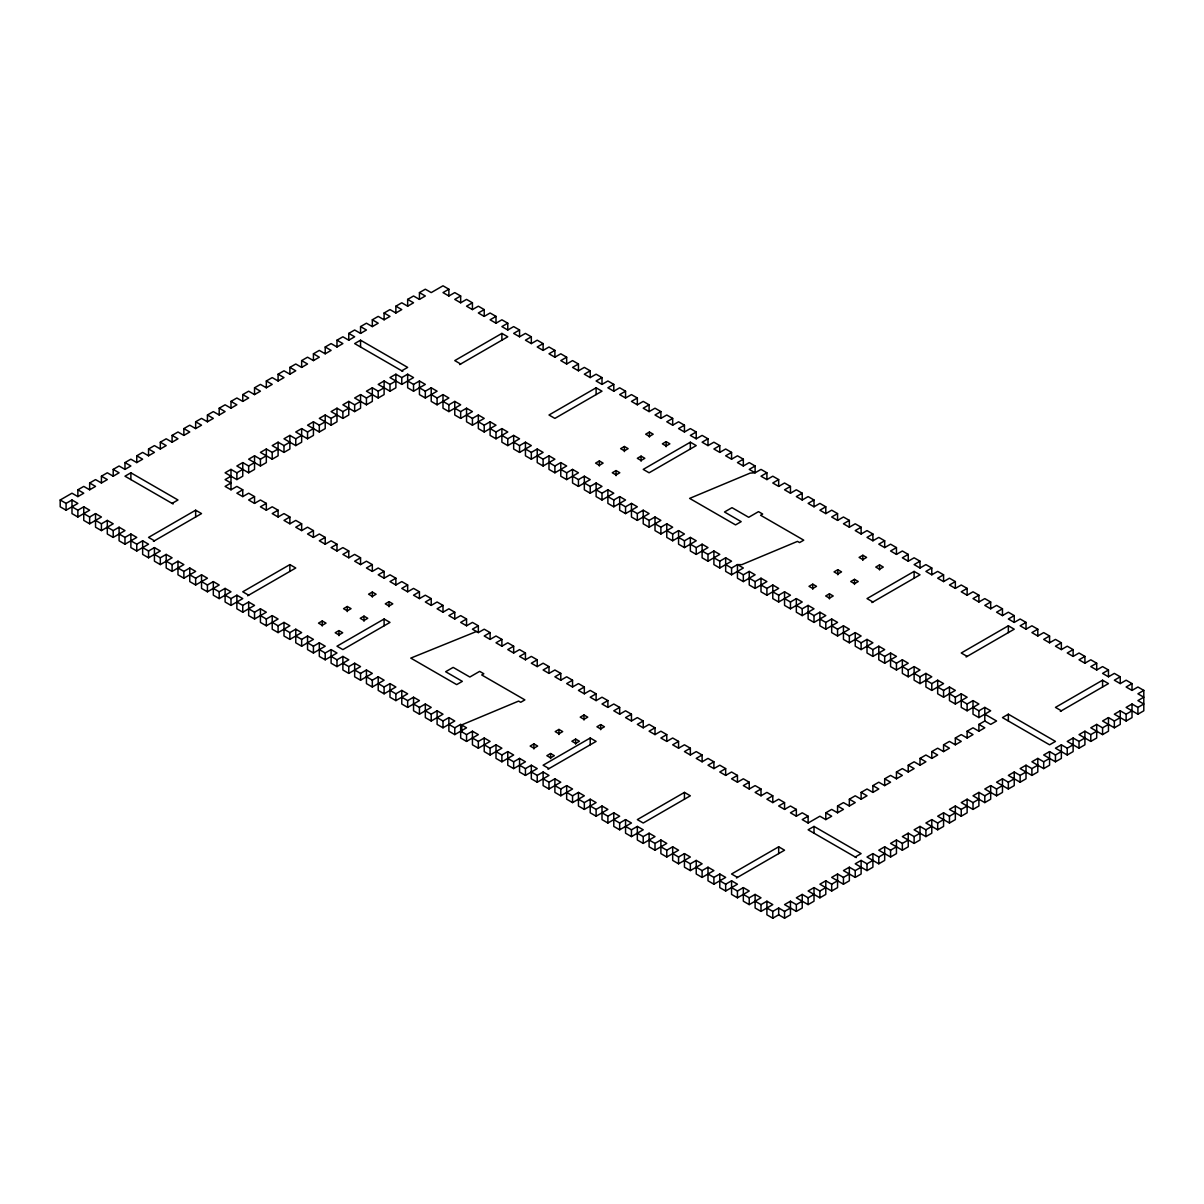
<?xml version="1.0" encoding="UTF-8"?>
<svg xmlns="http://www.w3.org/2000/svg" width="1204" height="1204" viewBox="0 0 1204 1204"><rect width="100%" height="100%" fill="white"/><g stroke="black" fill="none" stroke-linecap="round" stroke-linejoin="round"><path stroke-width="1.5" d="M60.2 499.991L66.085 503.392L71.984 499.991L77.869 503.392L66.085 510.195L60.2 506.794L60.2 499.991L71.984 493.204L77.869 496.605L83.753 493.204L77.869 489.802L77.869 496.605M77.869 489.802L83.753 486.401L89.653 489.802L95.537 486.401L89.653 483L89.653 489.802M89.653 483L95.537 479.598L101.422 483L107.306 479.598L101.422 476.197L101.422 483M101.422 476.197L107.306 472.796L113.206 476.197L119.091 472.796L113.206 469.394L113.206 476.197M113.206 469.394L119.091 465.993L124.975 469.394L130.875 465.993L124.975 462.592L124.975 469.394M124.975 462.592L130.875 459.191L136.759 462.592L142.644 459.191L136.759 455.804L136.759 462.592M136.759 455.804L142.644 452.403L148.543 455.804L154.428 452.403L148.543 449.002L148.543 455.804M148.543 449.002L154.428 445.6L160.313 449.002L166.197 445.6L160.313 442.199L160.313 449.002M160.313 442.199L166.197 438.798L172.097 442.199L177.981 438.798L172.097 435.397L172.097 442.199M172.097 435.397L177.981 431.995L183.866 435.397L189.765 431.995L183.866 428.594L183.866 435.397M183.866 428.594L189.765 425.193L195.65 428.594L201.535 425.193L195.65 421.791L195.65 428.594M195.65 421.791L201.535 418.39L207.434 421.791L213.319 418.39L207.434 415.004L207.434 421.791M207.434 415.004L213.319 411.602L219.203 415.004L225.103 411.602L219.203 408.201L219.203 415.004M219.203 408.201L225.103 404.8L230.987 408.201L236.872 404.8L230.987 401.399L230.987 408.201M230.987 401.399L236.872 397.997L242.756 401.399L248.656 397.997L242.756 394.596L242.756 401.399M242.756 394.596L248.656 391.195L254.541 394.596L260.425 391.195L254.541 387.793L254.541 394.596M254.541 387.793L260.425 384.392L266.325 387.793L272.209 384.392L266.325 380.991L266.325 387.793M266.325 380.991L272.209 377.589L278.094 380.991L283.993 377.589L278.094 374.203L278.094 380.991M278.094 374.203L283.993 370.802L289.878 374.203L295.763 370.802L289.878 367.401L289.878 374.203M289.878 367.401L295.763 363.999L301.647 367.401L307.547 363.999L301.647 360.598L301.647 367.401M301.647 360.598L307.547 357.197L313.431 360.598L319.316 357.197L313.431 353.795L313.431 360.598M313.431 353.795L319.316 350.394L325.215 353.795L331.1 350.394L325.215 346.993L325.215 353.795M325.215 346.993L331.1 343.591L336.985 346.993L342.884 343.591L336.985 340.19L336.985 346.993M336.985 340.19L342.884 336.789L348.769 340.19L354.653 336.789L348.769 333.403L348.769 340.19M348.769 333.403L354.653 330.001L360.553 333.403L366.437 330.001L360.553 326.6L360.553 333.403M360.553 326.6L366.437 323.199L372.322 326.6L378.207 323.199L372.322 319.797L372.322 326.6M372.322 319.797L378.207 316.396L384.106 319.797L389.991 316.396L384.106 312.995L384.106 319.797M384.106 312.995L389.991 309.594L395.875 312.995L401.775 309.594L395.875 306.192L395.875 312.995M395.875 306.192L401.775 302.791L407.659 306.192L413.544 302.791L407.659 299.39L407.659 306.192M407.659 299.39L413.544 295.988L419.443 299.39L425.328 295.988L419.443 292.602L419.443 299.39M419.443 292.602L425.328 289.201L431.213 292.602L442.997 285.799L448.881 289.201L448.881 295.988L454.766 292.602L460.665 295.988L460.665 302.791L466.55 299.39L472.435 302.791L472.435 309.594L478.334 306.192L484.219 309.594L484.219 316.396L490.103 312.995L496.003 316.396L496.003 323.199L501.887 319.797L507.772 323.199L507.772 330.001L513.656 326.6L519.556 330.001L519.556 336.789L525.441 333.403L531.325 336.789L531.325 343.591L537.225 340.19L543.109 343.591L543.109 350.394L548.994 346.993L554.893 350.394L554.893 357.197L560.778 353.795L566.663 357.197L566.663 363.999L572.547 360.598L578.447 363.999L578.447 370.802L584.331 367.401L590.216 370.802L590.216 377.589L596.115 374.203L602 377.589L602 384.392L607.885 380.991L613.784 384.392L613.784 391.195L619.669 387.793L625.553 391.195L625.553 397.997L631.453 394.596L637.337 397.997L637.337 404.8L643.222 401.399L649.106 404.8L649.106 411.602L655.006 408.201L660.891 411.602L660.891 418.39L666.775 415.004L672.675 418.39L672.675 425.193L678.559 421.791L684.444 425.193L684.444 431.995L690.343 428.594L696.228 431.995L696.228 438.798L702.113 435.397L707.997 438.798L707.997 445.6L713.897 442.199L719.781 445.6L719.781 452.403L725.666 449.002L731.565 452.403L731.565 459.191L737.45 455.804L743.335 459.191L743.335 465.993L749.234 462.592L755.119 465.993L755.119 472.796L750.152 473.097L689.636 498.396L735.554 524.899L741.182 521.648L724.492 512.001L732.002 507.667L748.692 517.299L758.505 511.64L762.674 514.048L760.597 515.252L803.745 540.175L799.576 542.583L797.484 541.379L741.814 564.646L737.45 564.601L731.565 568.002L725.666 564.601M172.097 503.392L177.981 499.991L130.875 472.796L124.975 476.197L173.105 503.979M401.775 370.802L407.659 367.401L360.553 340.19L354.653 343.591L402.783 371.389M448.881 289.201L442.997 292.602L448.881 295.988M71.984 506.794L77.869 510.195L83.753 506.794L89.653 510.195L77.869 516.998L71.984 513.596L71.984 499.991M460.665 295.988L454.766 299.39L460.665 302.791M83.753 513.596L89.653 516.998L95.537 513.596L101.422 516.998L89.653 523.8L83.753 520.399L83.753 506.794M472.435 302.791L466.55 306.192L472.435 309.594M95.537 520.399L101.422 523.8L107.306 520.399L113.206 523.8L101.422 530.603L95.537 527.202L95.537 513.596M484.219 309.594L478.334 312.995L484.219 316.396M107.306 527.202L113.206 530.603L119.091 527.202L124.975 530.603L113.206 537.405L107.306 534.004L107.306 520.399M242.756 469.394L236.872 472.796L230.987 469.394L225.103 472.796L236.872 479.598L242.756 476.197L242.756 462.592L236.872 465.993L248.656 472.796L254.541 469.394L254.541 455.804L248.656 459.191L260.425 465.993L266.325 462.592L266.325 449.002L260.425 452.403L272.209 459.191L278.094 455.804L278.094 442.199L272.209 445.6L283.993 452.403L289.878 449.002L289.878 435.397L283.993 438.798L295.763 445.6L301.647 442.199L301.647 428.594L295.763 431.995L307.547 438.798L313.431 435.397L313.431 421.791L307.547 425.193L319.316 431.995L325.215 428.594L325.215 415.004L319.316 418.39L331.1 425.193L336.985 421.791L336.985 408.201L331.1 411.602L342.884 418.39L348.769 415.004L348.769 401.399L342.884 404.8L354.653 411.602L360.553 408.201L360.553 394.596L354.653 397.997L366.437 404.8L372.322 401.399L372.322 387.793L366.437 391.195L378.207 397.997L384.106 394.596L384.106 380.991L378.207 384.392L389.991 391.195L395.875 387.793L395.875 374.203L389.991 377.589L401.775 384.392L413.544 377.589L407.659 374.203L401.775 377.589L395.875 374.203M496.003 316.396L490.103 319.797L496.003 323.199M119.091 534.004L124.975 537.405L130.875 534.004L136.759 537.405L124.975 544.193L119.091 540.792L119.091 527.202M230.987 476.197L225.103 479.598L230.987 483L225.103 486.401L230.987 489.802L236.872 486.401L242.756 489.802L242.756 496.605L248.656 493.204L254.541 496.605L254.541 503.392L260.425 499.991L266.325 503.392L266.325 510.195L272.209 506.794L278.094 510.195L278.094 516.998L283.993 513.596L289.878 516.998L289.878 523.8L295.763 520.399L301.647 523.8L301.647 530.603L307.547 527.202L313.431 530.603L313.431 537.405L319.316 534.004L325.215 537.405L325.215 544.193L331.1 540.792L336.985 544.193L336.985 550.996L342.884 547.594L348.769 550.996L348.769 557.798L354.653 554.397L360.553 557.798L360.553 564.601L366.437 561.199L372.322 564.601L372.322 571.403L378.207 568.002L384.106 571.403L384.106 578.206L389.991 574.805L395.875 578.206L395.875 584.993L401.775 581.592L407.659 584.993L407.659 591.796L413.544 588.395L419.443 591.796L419.443 598.599L425.328 595.197L431.213 598.599L431.213 605.401L437.097 602L442.997 605.401L442.997 612.204L448.881 608.803L454.766 612.204L454.766 619.006L460.665 615.605L466.55 619.006L466.55 625.794L472.435 622.408L478.334 625.794L478.334 632.597L484.219 629.195L490.103 632.597L490.103 639.399L484.219 635.998L490.103 632.597M242.756 462.592L248.656 465.993L254.541 462.592M254.541 455.804L260.425 459.191L266.325 455.804M266.325 449.002L272.209 452.403L278.094 449.002M278.094 442.199L283.993 445.6L289.878 442.199M289.878 435.397L295.763 438.798L301.647 435.397M301.647 428.594L307.547 431.995L313.431 428.594M313.431 421.791L319.316 425.193L325.215 421.791M325.215 415.004L331.1 418.39L336.985 415.004M336.985 408.201L342.884 411.602L348.769 408.201M348.769 401.399L354.653 404.8L360.553 401.399M360.553 394.596L366.437 397.997L372.322 394.596M372.322 387.793L378.207 391.195L384.106 387.793M384.106 380.991L389.991 384.392L395.875 380.991M507.772 323.199L501.887 326.6L507.772 330.001M130.875 540.792L136.759 544.193L142.644 540.792L148.543 544.193L136.759 550.996L130.875 547.594L130.875 534.004M153.405 541.379L201.535 513.596L195.65 510.195L148.543 537.405L154.428 540.792M407.659 380.991L413.544 384.392L419.443 380.991L425.328 384.392L413.544 391.195L407.659 387.793L407.659 374.203M459.642 364.586L507.772 336.789L501.887 333.403L454.766 360.598L460.665 363.999M242.756 489.802L236.872 493.204L242.756 496.605M519.556 330.001L513.656 333.403L519.556 336.789M142.644 547.594L148.543 550.996L154.428 547.594L160.313 550.996L148.543 557.798L142.644 554.397L142.644 540.792M419.443 387.793L425.328 391.195L431.213 387.793L437.097 391.195L425.328 397.997L419.443 394.596L419.443 380.991M254.541 496.605L248.656 499.991L254.541 503.392M531.325 336.789L525.441 340.19L531.325 343.591M154.428 554.397L160.313 557.798L166.197 554.397L172.097 557.798L160.313 564.601L154.428 561.199L154.428 547.594M431.213 394.596L437.097 397.997L442.997 394.596L448.881 397.997L437.097 404.8L431.213 401.399L431.213 387.793M266.325 503.392L260.425 506.794L266.325 510.195M543.109 343.591L537.225 346.993L543.109 350.394M166.197 561.199L172.097 564.601L177.981 561.199L183.866 564.601L172.097 571.403L166.197 568.002L166.197 554.397M442.997 401.399L448.881 404.8L454.766 401.399L460.665 404.8L448.881 411.602L442.997 408.201L442.997 394.596M278.094 510.195L272.209 513.596L278.094 516.998M554.893 350.394L548.994 353.795L554.893 357.197M177.981 568.002L183.866 571.403L189.765 568.002L195.65 571.403L183.866 578.206L177.981 574.805L177.981 561.199M454.766 408.201L460.665 411.602L466.55 408.201L472.435 411.602L460.665 418.39L454.766 415.004L454.766 401.399M289.878 516.998L283.993 520.399L289.878 523.8M566.663 357.197L560.778 360.598L566.663 363.999M189.765 574.805L195.65 578.206L201.535 574.805L207.434 578.206L195.65 584.993L189.765 581.592L189.765 568.002M466.55 415.004L472.435 418.39L478.334 415.004L484.219 418.39L472.435 425.193L466.55 421.791L466.55 408.201M301.647 523.8L295.763 527.202L301.647 530.603M578.447 363.999L572.547 367.401L578.447 370.802M201.535 581.592L207.434 584.993L213.319 581.592L219.203 584.993L207.434 591.796L201.535 588.395L201.535 574.805M478.334 421.791L484.219 425.193L490.103 421.791L496.003 425.193L484.219 431.995L478.334 428.594L478.334 415.004M313.431 530.603L307.547 534.004L313.431 537.405M590.216 370.802L584.331 374.203L590.216 377.589M213.319 588.395L219.203 591.796L225.103 588.395L230.987 591.796L219.203 598.599L213.319 595.197L213.319 581.592M490.103 428.594L496.003 431.995L501.887 428.594L507.772 431.995L496.003 438.798L490.103 435.397L490.103 421.791M325.215 537.405L319.316 540.792L325.215 544.193M602 377.589L596.115 380.991L602 384.392M225.103 595.197L230.987 598.599L236.872 595.197L242.756 598.599L230.987 605.401L225.103 602L225.103 588.395M247.633 595.784L295.763 568.002L289.878 564.601L242.756 591.796L248.656 595.197M501.887 435.397L507.772 438.798L513.656 435.397L519.556 438.798L507.772 445.6L501.887 442.199L501.887 428.594M596.115 387.793L548.994 415.004L554.893 418.39L602 391.195L596.115 387.793L596.115 394.596M336.985 544.193L331.1 547.594L336.985 550.996M613.784 384.392L607.885 387.793L613.784 391.195M236.872 602L242.756 605.401L248.656 602L254.541 605.401L242.756 612.204L236.872 608.803L236.872 595.197M513.656 442.199L519.556 445.6L525.441 442.199L531.325 445.6L519.556 452.403L513.656 449.002L513.656 435.397M348.769 550.996L342.884 554.397L348.769 557.798M625.553 391.195L619.669 394.596L625.553 397.997M248.656 608.803L254.541 612.204L260.425 608.803L266.325 612.204L254.541 619.006L248.656 615.605L248.656 602M525.441 449.002L531.325 452.403L537.225 449.002L543.109 452.403L531.325 459.191L525.441 455.804L525.441 442.199M360.553 557.798L354.653 561.199L360.553 564.601M637.337 397.997L631.453 401.399L637.337 404.8M260.425 615.605L266.325 619.006L272.209 615.605L278.094 619.006L266.325 625.794L260.425 622.408L260.425 608.803M537.225 455.804L543.109 459.191L548.994 455.804L554.893 459.191L543.109 465.993L537.225 462.592L537.225 449.002M372.322 564.601L366.437 568.002L372.322 571.403M649.106 404.8L643.222 408.201L649.106 411.602M272.209 622.408L278.094 625.794L283.993 622.408L289.878 625.794L278.094 632.597L272.209 629.195L272.209 615.605M548.994 462.592L554.893 465.993L560.778 462.592L566.663 465.993L554.893 472.796L548.994 469.394L548.994 455.804M384.106 571.403L378.207 574.805L384.106 578.206M660.891 411.602L655.006 415.004L660.891 418.39M283.993 629.195L289.878 632.597L295.763 629.195L301.647 632.597L289.878 639.399L283.993 635.998L283.993 622.408M560.778 469.394L566.663 472.796L572.547 469.394L578.447 472.796L566.663 479.598L560.778 476.197L560.778 462.592M395.875 578.206L389.991 581.592L395.875 584.993M672.675 418.39L666.775 421.791L672.675 425.193M322.251 620.963L318.503 623.13L322.251 625.297L326.013 623.13L322.251 620.963L322.251 626.05M347.294 606.5L343.546 608.667L347.294 610.834L351.056 608.667L347.294 606.5L347.294 611.602M372.337 592.037L368.575 594.204L372.337 596.386L376.084 594.204L372.337 592.037L372.337 597.139M599.351 460.951L595.589 463.119L599.351 465.286L603.099 463.119L599.351 460.951L599.351 466.053M624.394 446.488L620.632 448.656L624.394 450.823L628.142 448.656L624.394 446.488L624.394 451.59M649.423 432.04L645.675 434.208L649.423 436.375L653.185 434.208L649.423 432.04L649.423 437.127M295.763 635.998L301.647 639.399L307.547 635.998L313.431 639.399L301.647 646.202L295.763 642.801L295.763 629.195M572.547 476.197L578.447 479.598L584.331 476.197L590.216 479.598L578.447 486.401L572.547 483L572.547 469.394M407.659 584.993L401.775 588.395L407.659 591.796M684.444 425.193L678.559 428.594L684.444 431.995M616.042 470.583L612.279 472.751L616.042 474.918L619.804 472.751L616.042 470.583L616.042 475.685M641.085 456.135L637.322 458.303L641.085 460.47L644.832 458.303L641.085 456.135L641.085 461.222M666.128 441.672L662.366 443.84L666.128 446.007L669.875 443.84L666.128 441.672L666.128 446.774M338.941 630.595L335.194 632.762L338.941 634.929L342.704 632.762L338.941 630.595L338.941 635.697M363.984 616.132L360.237 618.299L363.984 620.481L367.747 618.299L363.984 616.132L363.984 621.234M389.027 601.684L385.28 603.851L389.027 606.018L392.79 603.851L389.027 601.684L389.027 606.786M307.547 642.801L313.431 646.202L319.316 642.801L325.215 646.202L313.431 653.004L307.547 649.603L307.547 635.998M584.331 483L590.216 486.401L596.115 483L602 486.401L590.216 493.204L584.331 489.802L584.331 476.197M419.443 591.796L413.544 595.197L419.443 598.599M696.228 431.995L690.343 435.397L696.228 438.798M319.316 649.603L325.215 653.004L331.1 649.603L336.985 653.004L325.215 659.807L319.316 656.406L319.316 642.801M384.106 619.006L336.985 646.202L342.884 649.603L389.991 622.408L384.106 619.006L384.106 625.794M596.115 489.802L602 493.204L607.885 489.802L613.784 493.204L602 499.991L596.115 496.605L596.115 483M690.343 442.199L643.222 469.394L649.106 472.796L696.228 445.6L690.343 442.199L690.343 449.002M431.213 598.599L425.328 602L431.213 605.401M707.997 438.798L702.113 442.199L707.997 445.6M331.1 656.406L336.985 659.807L342.884 656.406L348.769 659.807L336.985 666.595L331.1 663.208L331.1 649.603M607.885 496.605L613.784 499.991L619.669 496.605L625.553 499.991L613.784 506.794L607.885 503.392L607.885 489.802M442.997 605.401L437.097 608.803L442.997 612.204M719.781 445.6L713.897 449.002L719.781 452.403M342.884 663.208L348.769 666.595L354.653 663.208L360.553 666.595L348.769 673.397L342.884 669.996L342.884 656.406M619.669 503.392L625.553 506.794L631.453 503.392L637.337 506.794L625.553 513.596L619.669 510.195L619.669 496.605M454.766 612.204L448.881 615.605L454.766 619.006M731.565 452.403L725.666 455.804L731.565 459.191M354.653 669.996L360.553 673.397L366.437 669.996L372.322 673.397L360.553 680.2L354.653 676.798L354.653 663.208M631.453 510.195L637.337 513.596L643.222 510.195L649.106 513.596L637.337 520.399L631.453 516.998L631.453 503.392M466.55 619.006L460.665 622.408L466.55 625.794M743.335 459.191L737.45 462.592L743.335 465.993M366.437 676.798L372.322 680.2L378.207 676.798L384.106 680.2L372.322 687.002L366.437 683.601L366.437 669.996M643.222 516.998L649.106 520.399L655.006 516.998L660.891 520.399L649.106 527.202L643.222 523.8L643.222 510.195M478.334 625.794L472.435 629.195L478.334 632.597M755.119 465.993L749.234 469.394L755.119 472.796L761.003 469.394L766.903 472.796L766.903 479.598L761.003 476.197L766.903 472.796M378.207 683.601L384.106 687.002L389.991 683.601L395.875 687.002L384.106 693.805L378.207 690.404L378.207 676.798M655.006 523.8L660.891 527.202L666.775 523.8L672.675 527.202L660.891 534.004L655.006 530.603L655.006 516.998M389.991 690.404L395.875 693.805L401.775 690.404L407.659 693.805L395.875 700.608L389.991 697.206L389.991 683.601M490.103 639.399L496.003 635.998L501.887 639.399L501.887 646.202L496.003 642.801L501.887 639.399M666.775 530.603L672.675 534.004L678.559 530.603L684.444 534.004L672.675 540.792L666.775 537.405L666.775 523.8M766.903 479.598L772.787 476.197L778.672 479.598L778.672 486.401L772.787 483L778.672 479.598M401.775 697.206L407.659 700.608L413.544 697.206L419.443 700.608L407.659 707.395L401.775 704.009L401.775 690.404M501.887 646.202L507.772 642.801L513.656 646.202L513.656 653.004L507.772 649.603L513.656 646.202M678.559 537.405L684.444 540.792L690.343 537.405L696.228 540.792L684.444 547.594L678.559 544.193L678.559 530.603M778.672 486.401L784.556 483L790.456 486.401L790.456 493.204L784.556 489.802L790.456 486.401M413.544 704.009L419.443 707.395L425.328 704.009L431.213 707.395L419.443 714.198L413.544 710.796L413.544 697.206M513.656 653.004L519.556 649.603L525.441 653.004L525.441 659.807L519.556 656.406L525.441 653.004M690.343 544.193L696.228 547.594L702.113 544.193L707.997 547.594L696.228 554.397L690.343 550.996L690.343 537.405M790.456 493.204L796.341 489.802L802.225 493.204L802.225 499.991L796.341 496.605L802.225 493.204M425.328 710.796L431.213 714.198L437.097 710.796L442.997 714.198L431.213 721L425.328 717.599L425.328 704.009M525.441 659.807L531.325 656.406L537.225 659.807L537.225 666.595L531.325 663.208L537.225 659.807M702.113 550.996L707.997 554.397L713.897 550.996L719.781 554.397L707.997 561.199L702.113 557.798L702.113 544.193M802.225 499.991L808.125 496.605L814.009 499.991L814.009 506.794L808.125 503.392L814.009 499.991M437.097 717.599L442.997 721L448.881 717.599L454.766 721L442.997 727.803L437.097 724.402L437.097 710.796M537.225 666.595L543.109 663.208L548.994 666.595L548.994 673.397L543.109 669.996L548.994 666.595M713.897 557.798L719.781 561.199L725.666 557.798L731.565 561.199L719.781 568.002L713.897 564.601L713.897 550.996M814.009 506.794L819.894 503.392L825.793 506.794L825.793 513.596L819.894 510.195L825.793 506.794M448.881 724.402L454.766 727.803L460.665 724.402L466.55 727.803L454.766 734.606L448.881 731.204L448.881 717.599M548.994 673.397L554.893 669.996L560.778 673.397L560.778 680.2L554.893 676.798L560.778 673.397M825.793 513.596L831.678 510.195L837.563 513.596L837.563 520.399L831.678 516.998L837.563 513.596M725.666 557.798L725.666 571.403L731.565 574.805L743.335 568.002L737.45 564.601L737.45 578.206L743.335 581.592L755.119 574.805L749.234 571.403L743.335 574.805L737.45 571.403M460.665 731.204L466.55 734.606L472.435 731.204L478.334 734.606L466.55 741.408L460.665 738.007L460.665 724.402M560.778 680.2L566.663 676.798L572.547 680.2L572.547 687.002L566.663 683.601L572.547 680.2M837.563 520.399L843.447 516.998L849.347 520.399L849.347 527.202L843.447 523.8L849.347 520.399M472.435 738.007L478.334 741.408L484.219 738.007L490.103 741.408L478.334 748.196L472.435 744.809L472.435 731.204M572.547 687.002L578.447 683.601L584.331 687.002L584.331 693.805L578.447 690.404L584.331 687.002M749.234 578.206L755.119 581.592L761.003 578.206L766.903 581.592L755.119 588.395L749.234 584.993L749.234 571.403M849.347 527.202L855.231 523.8L861.116 527.202L861.116 534.004L855.231 530.603L861.116 527.202M484.219 744.809L490.103 748.196L496.003 744.809L501.887 748.196L490.103 754.998L484.219 751.597L484.219 738.007M584.331 693.805L590.216 690.404L596.115 693.805L596.115 700.608L590.216 697.206L596.115 693.805M761.003 584.993L766.903 588.395L772.787 584.993L778.672 588.395L766.903 595.197L761.003 591.796L761.003 578.206M861.116 534.004L867.015 530.603L872.9 534.004L872.9 540.792L867.015 537.405L872.9 534.004M496.003 751.597L501.887 754.998L507.772 751.597L513.656 754.998L501.887 761.801L496.003 758.4L496.003 744.809M596.115 700.608L602 697.206L607.885 700.608L607.885 707.395L602 704.009L607.885 700.608M772.787 591.796L778.672 595.197L784.556 591.796L790.456 595.197L778.672 602L772.787 598.599L772.787 584.993M872.9 540.792L878.785 537.405L884.684 540.792L884.684 547.594L878.785 544.193L884.684 540.792M533.899 743.891L530.151 746.059L533.899 748.226L537.661 746.059L533.899 743.891L533.899 748.993M558.942 729.428L555.194 731.596L558.942 733.763L562.704 731.596L558.942 729.428L558.942 734.53M583.985 714.98L580.223 717.148L583.985 719.315L587.748 717.148L583.985 714.98L583.985 720.067M812.76 584.166L808.998 586.333L812.76 588.5L816.508 586.333L812.76 584.166L812.76 589.268M837.803 569.718L834.041 571.885L837.803 574.052L841.551 571.885L837.803 569.718L837.803 574.82M862.832 555.255L859.084 557.422L862.832 559.589L866.594 557.422L862.832 555.255L862.832 560.357M507.772 758.4L513.656 761.801L519.556 758.4L525.441 761.801L513.656 768.603L507.772 765.202L507.772 751.597M607.885 707.395L613.784 704.009L619.669 707.395L619.669 714.198L613.784 710.796L619.669 707.395M784.556 598.599L790.456 602L796.341 598.599L802.225 602L790.456 608.803L784.556 605.401L784.556 591.796M884.684 547.594L890.569 544.193L896.453 547.594L896.453 554.397L890.569 550.996L896.453 547.594M550.604 753.523L546.842 755.691L550.604 757.858L554.352 755.691L550.604 753.523L550.604 758.625M575.632 739.075L571.885 741.243L575.632 743.41L579.395 741.243L575.632 739.075L575.632 744.162M600.676 724.612L596.928 726.78L600.676 728.947L604.438 726.78L600.676 724.612L600.676 729.714M519.556 765.202L525.441 768.603L531.325 765.202L537.225 768.603L525.441 775.406L519.556 772.005L519.556 758.4M619.669 714.198L625.553 710.796L631.453 714.198L631.453 721L625.553 717.599L631.453 714.198M796.341 605.401L802.225 608.803L808.125 605.401L814.009 608.803L802.225 615.605L796.341 612.204L796.341 598.599M896.453 554.397L902.353 550.996L908.237 554.397L908.237 561.199L902.353 557.798L908.237 554.397M829.451 593.813L825.688 595.98L829.451 598.147L833.213 595.98L829.451 593.813L829.451 598.9M854.494 579.35L850.731 581.517L854.494 583.684L858.241 581.517L854.494 579.35L854.494 584.452M879.537 564.887L875.775 567.069L879.537 569.236L883.284 567.069L879.537 564.887L879.537 569.989M547.986 769.19L596.115 741.408L590.216 738.007L543.109 765.202L548.994 768.603M531.325 772.005L537.225 775.406L543.109 772.005L548.994 775.406L537.225 782.209L531.325 778.807L531.325 765.202M631.453 721L637.337 717.599L643.222 721L643.222 727.803L637.337 724.402L643.222 721M808.125 612.204L814.009 615.605L819.894 612.204L825.793 615.605L814.009 622.408L808.125 619.006L808.125 605.401M908.237 561.199L914.122 557.798L920.006 561.199L920.006 568.002L914.122 564.601L920.006 561.199M543.109 778.807L548.994 782.209L554.893 778.807L560.778 782.209L548.994 788.996L543.109 785.61L543.109 772.005M643.222 727.803L649.106 724.402L655.006 727.803L655.006 734.606L649.106 731.204L655.006 727.803M819.894 619.006L825.793 622.408L831.678 619.006L837.563 622.408L825.793 629.195L819.894 625.794L819.894 612.204M871.892 602.587L920.006 574.805L914.122 571.403L867.015 598.599L872.9 602M920.006 568.002L925.906 564.601L931.791 568.002L931.791 574.805L925.906 571.403L931.791 568.002M554.893 785.61L560.778 788.996L566.663 785.61L572.547 788.996L560.778 795.799L554.893 792.398L554.893 778.807M655.006 734.606L660.891 731.204L666.775 734.606L666.775 741.408L660.891 738.007L666.775 734.606M831.678 625.794L837.563 629.195L843.447 625.794L849.347 629.195L837.563 635.998L831.678 632.597L831.678 619.006M931.791 574.805L937.675 571.403L943.575 574.805L943.575 581.592L937.675 578.206L943.575 574.805M566.663 792.398L572.547 795.799L578.447 792.398L584.331 795.799L572.547 802.601L566.663 799.2L566.663 785.61M666.775 741.408L672.675 738.007L678.559 741.408L678.559 748.196L672.675 744.809L678.559 741.408M843.447 632.597L849.347 635.998L855.231 632.597L861.116 635.998L849.347 642.801L843.447 639.399L843.447 625.794M943.575 581.592L949.459 578.206L955.344 581.592L955.344 588.395L949.459 584.993L955.344 581.592M578.447 799.2L584.331 802.601L590.216 799.2L596.115 802.601L584.331 809.404L578.447 806.003L578.447 792.398M678.559 748.196L684.444 744.809L690.343 748.196L690.343 754.998L684.444 751.597L690.343 748.196M855.231 639.399L861.116 642.801L867.015 639.399L872.9 642.801L861.116 649.603L855.231 646.202L855.231 632.597M955.344 588.395L961.244 584.993L967.128 588.395L967.128 595.197L961.244 591.796L967.128 588.395M590.216 806.003L596.115 809.404L602 806.003L607.885 809.404L596.115 816.207L590.216 812.805L590.216 799.2M690.343 754.998L696.228 751.597L702.113 754.998L702.113 761.801L696.228 758.4L702.113 754.998M867.015 646.202L872.9 649.603L878.785 646.202L884.684 649.603L872.9 656.406L867.015 653.004L867.015 639.399M967.128 595.197L973.013 591.796L978.897 595.197L978.897 602L973.013 598.599L978.897 595.197M602 812.805L607.885 816.207L613.784 812.805L619.669 816.207L607.885 823.009L602 819.608L602 806.003M702.113 761.801L707.997 758.4L713.897 761.801L713.897 768.603L707.997 765.202L713.897 761.801M878.785 653.004L884.684 656.406L890.569 653.004L896.453 656.406L884.684 663.208L878.785 659.807L878.785 646.202M978.897 602L984.797 598.599L990.681 602L990.681 608.803L984.797 605.401L990.681 602M613.784 819.608L619.669 823.009L625.553 819.608L631.453 823.009L619.669 829.797L613.784 826.411L613.784 812.805M713.897 768.603L719.781 765.202L725.666 768.603L725.666 775.406L719.781 772.005L725.666 768.603M890.569 659.807L896.453 663.208L902.353 659.807L908.237 663.208L896.453 669.996L890.569 666.595L890.569 653.004M990.681 608.803L996.566 605.401L1002.465 608.803L1002.465 615.605L996.566 612.204L1002.465 608.803M684.444 792.398L637.337 819.608L643.222 823.009L690.343 795.799L684.444 792.398L684.444 799.2M625.553 826.411L631.453 829.797L637.337 826.411L643.222 829.797L631.453 836.599L625.553 833.198L625.553 819.608M725.666 775.406L731.565 772.005L737.45 775.406L737.45 782.209L731.565 778.807L737.45 775.406M902.353 666.595L908.237 669.996L914.122 666.595L920.006 669.996L908.237 676.798L902.353 673.397L902.353 659.807M1002.465 615.605L1008.35 612.204L1014.235 615.605L1014.235 622.408L1008.35 619.006L1014.235 615.605M637.337 833.198L643.222 836.599L649.106 833.198L655.006 836.599L643.222 843.402L637.337 840.001L637.337 826.411M737.45 782.209L743.335 778.807L749.234 782.209L749.234 788.996L743.335 785.61L749.234 782.209M914.122 673.397L920.006 676.798L925.906 673.397L931.791 676.798L920.006 683.601L914.122 680.2L914.122 666.595M966.105 656.993L1014.235 629.195L1008.35 625.794L961.244 653.004L967.128 656.406M1014.235 622.408L1020.134 619.006L1026.019 622.408L1026.019 629.195L1020.134 625.794L1026.019 622.408M649.106 840.001L655.006 843.402L660.891 840.001L666.775 843.402L655.006 850.205L649.106 846.803L649.106 833.198M749.234 788.996L755.119 785.61L761.003 788.996L761.003 795.799L755.119 792.398L761.003 788.996M925.906 680.2L931.791 683.601L937.675 680.2L943.575 683.601L931.791 690.404L925.906 687.002L925.906 673.397M1026.019 629.195L1031.903 625.794L1037.803 629.195L1037.803 635.998L1031.903 632.597L1037.803 629.195M660.891 846.803L666.775 850.205L672.675 846.803L678.559 850.205L666.775 857.007L660.891 853.606L660.891 840.001M761.003 795.799L766.903 792.398L772.787 795.799L772.787 802.601L766.903 799.2L772.787 795.799M937.675 687.002L943.575 690.404L949.459 687.002L955.344 690.404L943.575 697.206L937.675 693.805L937.675 680.2M1037.803 635.998L1043.687 632.597L1049.572 635.998L1049.572 642.801L1043.687 639.399L1049.572 635.998M672.675 853.606L678.559 857.007L684.444 853.606L690.343 857.007L678.559 863.81L672.675 860.409L672.675 846.803M772.787 802.601L778.672 799.2L784.556 802.601L784.556 809.404L778.672 806.003L784.556 802.601M949.459 693.805L955.344 697.206L961.244 693.805L967.128 697.206L955.344 704.009L949.459 700.608L949.459 687.002M1049.572 642.801L1055.456 639.399L1061.356 642.801L1061.356 649.603L1055.456 646.202L1061.356 642.801M684.444 860.409L690.343 863.81L696.228 860.409L702.113 863.81L690.343 870.597L684.444 867.211L684.444 853.606M784.556 809.404L790.456 806.003L796.341 809.404L796.341 816.207L790.456 812.805L796.341 809.404M961.244 700.608L967.128 704.009L973.013 700.608L978.897 704.009L967.128 710.796L961.244 707.395L961.244 693.805M1061.356 649.603L1067.241 646.202L1073.125 649.603L1073.125 656.406L1067.241 653.004L1073.125 649.603M696.228 867.211L702.113 870.597L707.997 867.211L713.897 870.597L702.113 877.4L696.228 873.999L696.228 860.409M796.341 816.207L802.225 812.805L808.125 816.207L808.125 823.009L819.894 816.207L825.793 819.608L831.678 816.207L825.793 812.805L825.793 819.608M973.013 707.395L978.897 710.796L984.797 707.395L990.681 710.796L978.897 717.599L973.013 714.198L973.013 700.608M1073.125 656.406L1079.025 653.004L1084.909 656.406L1084.909 663.208L1079.025 659.807L1084.909 656.406M808.125 816.207L802.225 819.608L808.125 823.009M707.997 873.999L713.897 877.4L719.781 873.999L725.666 877.4L713.897 884.203L707.997 880.801L707.997 867.211M825.793 812.805L831.678 809.404L837.563 812.805L843.447 809.404L837.563 806.003L837.563 812.805M837.563 806.003L843.447 802.601L849.347 806.003L855.231 802.601L849.347 799.2L849.347 806.003M849.347 799.2L855.231 795.799L861.116 799.2L867.015 795.799L861.116 792.398L861.116 799.2M861.116 792.398L867.015 788.996L872.9 792.398L878.785 788.996L872.9 785.61L872.9 792.398M872.9 785.61L878.785 782.209L884.684 785.61L890.569 782.209L884.684 778.807L884.684 785.61M884.684 778.807L890.569 775.406L896.453 778.807L902.353 775.406L896.453 772.005L896.453 778.807M896.453 772.005L902.353 768.603L908.237 772.005L914.122 768.603L908.237 765.202L908.237 772.005M908.237 765.202L914.122 761.801L920.006 765.202L925.906 761.801L920.006 758.4L920.006 765.202M920.006 758.4L925.906 754.998L931.791 758.4L937.675 754.998L931.791 751.597L931.791 758.4M931.791 751.597L937.675 748.196L943.575 751.597L949.459 748.196L943.575 744.809L943.575 751.597M943.575 744.809L949.459 741.408L955.344 744.809L961.244 741.408L955.344 738.007L955.344 744.809M955.344 738.007L961.244 734.606L967.128 738.007L973.013 734.606L967.128 731.204L967.128 738.007M967.128 731.204L973.013 727.803L978.897 731.204L984.797 727.803L978.897 724.402L978.897 731.204M978.897 724.402L984.797 721L990.681 724.402L996.566 721L984.797 714.198M1084.909 663.208L1090.794 659.807L1096.694 663.208L1096.694 669.996L1090.794 666.595L1096.694 663.208M736.442 877.987L784.556 850.205L778.672 846.803L731.565 873.999L737.45 877.4M855.231 857.007L861.116 853.606L814.009 826.411L808.125 829.797L856.255 857.594M1008.35 714.198L1002.465 717.599L1049.572 744.809L1055.456 741.408L1008.35 714.198L1008.35 721M719.781 880.801L725.666 884.203L731.565 880.801L737.45 884.203L725.666 891.005L719.781 887.604L719.781 873.999M1096.694 669.996L1102.578 666.595L1108.463 669.996L1108.463 676.798L1102.578 673.397L1108.463 669.996M731.565 887.604L737.45 891.005L743.335 887.604L749.234 891.005L737.45 897.808L731.565 894.406L731.565 880.801M1060.333 711.383L1108.463 683.601L1102.578 680.2L1055.456 707.395L1061.356 710.796M1108.463 676.798L1114.347 673.397L1120.247 676.798L1120.247 683.601L1114.347 680.2L1120.247 676.798M743.335 894.406L749.234 897.808L755.119 894.406L761.003 897.808L749.234 904.61L743.335 901.209L743.335 887.604M1120.247 683.601L1126.131 680.2L1132.016 683.601L1132.016 690.404L1126.131 687.002L1132.016 683.601M755.119 901.209L761.003 904.61L766.903 901.209L772.787 904.61L761.003 911.398L755.119 908.012L755.119 894.406M1132.016 690.404L1137.915 687.002L1143.8 690.404L1143.8 710.796L1137.915 714.198L1126.131 707.395L1132.016 704.009L1137.915 707.395L1143.8 704.009L1137.915 700.608L1143.8 697.206L1137.915 693.805L1143.8 690.404M766.903 908.012L772.787 911.398L778.672 908.012L784.556 911.398L790.456 908.012M802.225 901.209L796.341 904.61L790.456 901.209L784.556 904.61L796.341 911.398L802.225 908.012L802.225 894.406L808.125 897.808L814.009 894.406M802.225 894.406L796.341 897.808L808.125 904.61L814.009 901.209L814.009 887.604L819.894 891.005L825.793 887.604M814.009 887.604L808.125 891.005L819.894 897.808L825.793 894.406L825.793 880.801L831.678 884.203L837.563 880.801M825.793 880.801L819.894 884.203L831.678 891.005L837.563 887.604L837.563 873.999L843.447 877.4L849.347 873.999M837.563 873.999L831.678 877.4L843.447 884.203L849.347 880.801L849.347 867.211L855.231 870.597L861.116 867.211M849.347 867.211L843.447 870.597L855.231 877.4L861.116 873.999L861.116 860.409L867.015 863.81L872.9 860.409M861.116 860.409L855.231 863.81L867.015 870.597L872.9 867.211L872.9 853.606L878.785 857.007L884.684 853.606M872.9 853.606L867.015 857.007L878.785 863.81L884.684 860.409L884.684 846.803L890.569 850.205L896.453 846.803M884.684 846.803L878.785 850.205L890.569 857.007L896.453 853.606L896.453 840.001L902.353 843.402L908.237 840.001M896.453 840.001L890.569 843.402L902.353 850.205L908.237 846.803L908.237 833.198L914.122 836.599L920.006 833.198M908.237 833.198L902.353 836.599L914.122 843.402L920.006 840.001L920.006 826.411L925.906 829.797L931.791 826.411M920.006 826.411L914.122 829.797L925.906 836.599L931.791 833.198L931.791 819.608L937.675 823.009L943.575 819.608M931.791 819.608L925.906 823.009L937.675 829.797L943.575 826.411L943.575 812.805L949.459 816.207L955.344 812.805M943.575 812.805L937.675 816.207L949.459 823.009L955.344 819.608L955.344 806.003L961.244 809.404L967.128 806.003M955.344 806.003L949.459 809.404L961.244 816.207L967.128 812.805L967.128 799.2L973.013 802.601L978.897 799.2M967.128 799.2L961.244 802.601L973.013 809.404L978.897 806.003L978.897 792.398L984.797 795.799L990.681 792.398M978.897 792.398L973.013 795.799L984.797 802.601L990.681 799.2L990.681 785.61L996.566 788.996L1002.465 785.61M990.681 785.61L984.797 788.996L996.566 795.799L1002.465 792.398L1002.465 778.807L1008.35 782.209L1014.235 778.807M1002.465 778.807L996.566 782.209L1008.35 788.996L1014.235 785.61L1014.235 772.005L1020.134 775.406L1026.019 772.005M1014.235 772.005L1008.35 775.406L1020.134 782.209L1026.019 778.807L1026.019 765.202L1031.903 768.603L1037.803 765.202M1026.019 765.202L1020.134 768.603L1031.903 775.406L1037.803 772.005L1037.803 758.4L1043.687 761.801L1049.572 758.4M1037.803 758.4L1031.903 761.801L1043.687 768.603L1049.572 765.202L1049.572 751.597L1055.456 754.998L1061.356 751.597M1049.572 751.597L1043.687 754.998L1055.456 761.801L1061.356 758.4L1061.356 744.809L1067.241 748.196L1073.125 744.809M1061.356 744.809L1055.456 748.196L1067.241 754.998L1073.125 751.597L1073.125 738.007L1079.025 741.408L1084.909 738.007M1073.125 738.007L1067.241 741.408L1079.025 748.196L1084.909 744.809L1084.909 731.204L1090.794 734.606L1096.694 731.204M1084.909 731.204L1079.025 734.606L1090.794 741.408L1096.694 738.007L1096.694 724.402L1102.578 727.803L1108.463 724.402M1096.694 724.402L1090.794 727.803L1102.578 734.606L1108.463 731.204L1108.463 717.599L1114.347 721L1120.247 717.599M1108.463 717.599L1102.578 721L1114.347 727.803L1120.247 724.402L1120.247 710.796L1126.131 714.198L1132.016 710.796M1120.247 710.796L1114.347 714.198L1126.131 721L1132.016 717.599L1132.016 704.009M766.903 901.209L766.903 914.799L772.787 918.2L778.672 914.799L784.556 918.2L790.456 914.799L790.456 901.209M476.438 631.513L410.79 658.106L456.692 684.609L462.336 681.359L445.63 671.727L453.156 667.392L469.846 677.024L479.643 671.365L483.827 673.773L481.735 674.977L524.884 699.885L520.715 702.293L518.623 701.089L462.953 724.372L461.779 725.049L461.779 731.851M1137.915 707.395L1137.915 714.198M1126.131 714.198L1126.131 721M1114.347 721L1114.347 727.803M1102.578 680.2L1102.578 687.002M1102.578 727.803L1102.578 734.606M1090.794 734.606L1090.794 741.408M1079.025 741.408L1079.025 748.196M1067.241 748.196L1067.241 754.998M1055.456 754.998L1055.456 761.801M1043.687 761.801L1043.687 768.603M1031.903 768.603L1031.903 775.406M1020.134 775.406L1020.134 782.209M1008.35 625.794L1008.35 632.597M1008.35 782.209L1008.35 788.996M996.566 788.996L996.566 795.799M984.797 707.395L984.797 721M984.797 795.799L984.797 802.601M978.897 710.796L978.897 717.599M973.013 802.601L973.013 809.404M967.128 704.009L967.128 710.796M961.244 809.404L961.244 816.207M955.344 697.206L955.344 704.009M949.459 816.207L949.459 823.009M943.575 690.404L943.575 697.206M937.675 823.009L937.675 829.797M931.791 683.601L931.791 690.404M925.906 829.797L925.906 836.599M920.006 676.798L920.006 683.601M914.122 571.403L914.122 578.206M914.122 836.599L914.122 843.402M908.237 669.996L908.237 676.798M902.353 843.402L902.353 850.205M896.453 663.208L896.453 669.996M890.569 850.205L890.569 857.007M884.684 656.406L884.684 663.208M878.785 857.007L878.785 863.81M872.9 649.603L872.9 656.406M867.015 863.81L867.015 870.597M861.116 642.801L861.116 649.603M855.231 870.597L855.231 877.4M849.347 635.998L849.347 642.801M843.447 877.4L843.447 884.203M837.563 629.195L837.563 635.998M831.678 884.203L831.678 891.005M825.793 622.408L825.793 629.195M819.894 891.005L819.894 897.808M814.009 615.605L814.009 622.408M814.009 826.411L814.009 833.198M808.125 897.808L808.125 904.61M802.225 608.803L802.225 615.605M796.341 904.61L796.341 911.398M790.456 602L790.456 608.803M784.556 911.398L784.556 918.2M778.672 595.197L778.672 602M778.672 846.803L778.672 853.606M778.672 908.012L778.672 914.799M772.787 911.398L772.787 918.2M766.903 588.395L766.903 595.197M761.003 904.61L761.003 911.398M755.119 581.592L755.119 588.395M749.234 897.808L749.234 904.61M743.335 574.805L743.335 581.592M737.45 891.005L737.45 897.808M731.565 568.002L731.565 574.805M725.666 884.203L725.666 891.005M719.781 561.199L719.781 568.002M713.897 877.4L713.897 884.203M707.997 554.397L707.997 561.199M702.113 870.597L702.113 877.4M696.228 547.594L696.228 554.397M690.343 863.81L690.343 870.597M684.444 540.792L684.444 547.594M678.559 857.007L678.559 863.81M672.675 534.004L672.675 540.792M666.775 850.205L666.775 857.007M660.891 527.202L660.891 534.004M655.006 843.402L655.006 850.205M649.106 520.399L649.106 527.202M643.222 836.599L643.222 843.402M637.337 513.596L637.337 520.399M631.453 829.797L631.453 836.599M625.553 506.794L625.553 513.596M619.669 823.009L619.669 829.797M613.784 499.991L613.784 506.794M607.885 816.207L607.885 823.009M602 493.204L602 499.991M596.115 809.404L596.115 816.207M590.216 486.401L590.216 493.204M590.216 738.007L590.216 744.809M584.331 802.601L584.331 809.404M578.447 479.598L578.447 486.401M572.547 795.799L572.547 802.601M566.663 472.796L566.663 479.598M560.778 788.996L560.778 795.799M554.893 465.993L554.893 472.796M548.994 782.209L548.994 788.996M543.109 459.191L543.109 465.993M537.225 775.406L537.225 782.209M531.325 452.403L531.325 459.191M525.441 768.603L525.441 775.406M519.556 445.6L519.556 452.403M513.656 761.801L513.656 768.603M507.772 438.798L507.772 445.6M501.887 333.403L501.887 340.19M501.887 754.998L501.887 761.801M496.003 431.995L496.003 438.798M490.103 748.196L490.103 754.998M484.219 425.193L484.219 431.995M478.334 741.408L478.334 748.196M472.435 418.39L472.435 425.193M466.55 734.606L466.55 741.408M460.665 411.602L460.665 418.39M454.766 727.803L454.766 734.606M448.881 404.8L448.881 411.602M442.997 721L442.997 727.803M437.097 397.997L437.097 404.8M431.213 714.198L431.213 721M425.328 391.195L425.328 397.997M419.443 707.395L419.443 714.198M413.544 384.392L413.544 391.195M407.659 700.608L407.659 707.395M401.775 377.589L401.775 384.392M395.875 693.805L395.875 700.608M389.991 384.392L389.991 391.195M384.106 687.002L384.106 693.805M378.207 391.195L378.207 397.997M372.322 680.2L372.322 687.002M366.437 397.997L366.437 404.8M360.553 340.19L360.553 346.993M360.553 673.397L360.553 680.2M354.653 404.8L354.653 411.602M348.769 666.595L348.769 673.397M342.884 411.602L342.884 418.39M336.985 659.807L336.985 666.595M331.1 418.39L331.1 425.193M325.215 653.004L325.215 659.807M319.316 425.193L319.316 431.995M313.431 646.202L313.431 653.004M307.547 431.995L307.547 438.798M301.647 639.399L301.647 646.202M295.763 438.798L295.763 445.6M289.878 564.601L289.878 571.403M289.878 632.597L289.878 639.399M283.993 445.6L283.993 452.403M278.094 625.794L278.094 632.597M272.209 452.403L272.209 459.191M266.325 619.006L266.325 625.794M260.425 459.191L260.425 465.993M254.541 612.204L254.541 619.006M248.656 465.993L248.656 472.796M242.756 605.401L242.756 612.204M236.872 472.796L236.872 479.598M230.987 469.394L230.987 489.802M230.987 598.599L230.987 605.401M219.203 591.796L219.203 598.599M207.434 584.993L207.434 591.796M195.65 510.195L195.65 516.998M195.65 578.206L195.65 584.993M183.866 571.403L183.866 578.206M172.097 564.601L172.097 571.403M160.313 557.798L160.313 564.601M148.543 550.996L148.543 557.798M136.759 544.193L136.759 550.996M130.875 472.796L130.875 479.598M124.975 537.405L124.975 544.193M113.206 530.603L113.206 537.405M101.422 523.8L101.422 530.603M89.653 516.998L89.653 523.8M77.869 510.195L77.869 516.998M66.085 503.392L66.085 510.195"/></g></svg>
